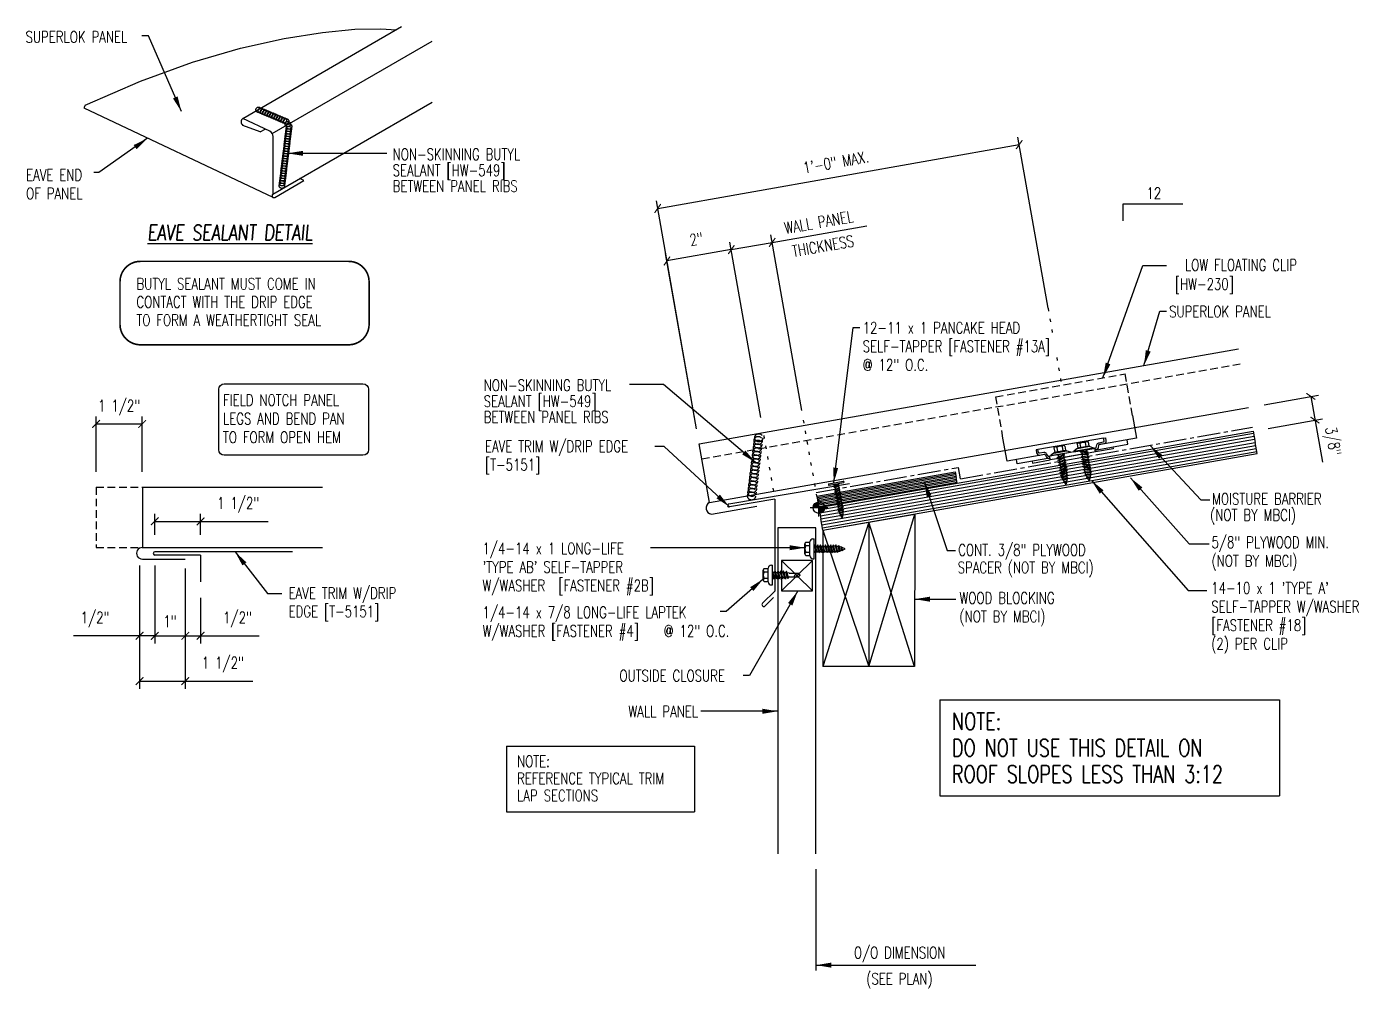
# Model space of a CAD drawing. Header units: inches. Extents: x -1.9 to 41.6, y 7.1 to 38.5.
import ezdxf
from ezdxf.enums import TextEntityAlignment as Align

# ---------------------------------------------------------------- set-up
doc = ezdxf.new("R2010")
doc.units = ezdxf.units.IN
doc.header["$MEASUREMENT"] = 0
for name, pattern in [('CENTER2', [1.125, 0.75, -0.125, 0.125, -0.125]), ('DOT2', [0.125, 0, -0.125]), ('HIDDEN', [0.375, 0.25, -0.125]), ('HIDDEN2', [0.1875, 0.125, -0.0625])]:
    doc.linetypes.add(name, pattern=pattern)
for name, color, linetype in [('BARRIER', 253, 'CENTER2'), ('clip', 5, 'Continuous'), ('CLO', 3, 'Continuous'), ('DIM', 2, 'Continuous'), ('FASTENER', 9, 'Continuous'), ('LABEL', 6, 'Continuous'), ('MARK', 1, 'Continuous'), ('PANEL', 11, 'Continuous'), ('SEALANT', 253, 'CENTER2'), ('SECTION', 11, 'Continuous'), ('TEXT', 2, 'Continuous'), ('TRIM', 6, 'Continuous'), ('WOOD', 3, 'Continuous')]:
    doc.layers.add(name, color=color, linetype=linetype)
doc.styles.add('ROMAND', font='romand', dxfattribs={"height": 0.075})
doc.styles.add('TEXT', font='SIMPLEX', dxfattribs={"width": 0.75, "height": 6})
doc.styles.add('TEXT1', font='ROMANS.shx', dxfattribs={"width": 0.75, "height": 0.375})
doc.dimstyles.new('DETAIL', dxfattribs={"dimscale": 4, "dimtxt": 0.375, "dimasz": 0.0625, "dimexe": 0.0625, "dimexo": 0.125, "dimgap": 0.0625, "dimtad": 1, "dimdec": 4, "dimzin": 3, "dimdsep": 46, "dimlunit": 4, "dimtxsty": 'TEXT1', "dimblk": 'ARCHTICK', "dimcen": 0.0625, "dimclrd": 7, "dimclre": 7, "dimclrt": 2, "dimadec": 0, "dimazin": 0, "dimtfac": 0.59375, "dimtdec": 4, "dimtmove": 0, "dimatfit": 3, "dimfxl": 0, "dimfrac": 2, "dimtolj": 1, "dimtzin": 3, "dimarcsym": 0})
doc.dimstyles.new('DETAIL$7', dxfattribs={"dimscale": 4, "dimtxt": 6, "dimasz": 0.125, "dimexe": 0.0625, "dimexo": 0.125, "dimgap": 0.0625, "dimtad": 1, "dimdec": 5, "dimzin": 3, "dimdsep": 46, "dimlunit": 4, "dimtxsty": 'TEXT', "dimblk": 'ARCHTICK', "dimcen": 0.0625, "dimclrd": 7, "dimclre": 7, "dimclrt": 2, "dimadec": 0, "dimazin": 0, "dimtfac": 0.666667, "dimtdec": 5, "dimtmove": 0, "dimatfit": 3, "dimfxl": 0, "dimfrac": 2, "dimtolj": 1, "dimtzin": 3, "dimarcsym": 0})

# ---------------------------------------------------------------- blocks, each defined once
blk = doc.blocks.new('A$C3D0C556B')
at = {"layer": 'WOOD'}
for p, q in [((0, 1.523), (4.389, 3.82)), ((0, 3.046), (4.389, 3.82)), ((4.91, 0.866), (4.389, 3.82)), ((0, 3.046), (0, 0)), ((0, 3.046), (4.649, 2.343)), ((4.649, 2.343), (0, 0)), ((0, 1.523), (4.649, 2.343)), ((4.91, 0.866), (0, 1.523)), ((0, 0), (4.91, 0.866))]:
    blk.add_line(p, q, dxfattribs=at)
blk = doc.blocks.new('st7')
at = {"layer": 'FASTENER'}
for p, q in [((-0.24, 0.082), (0.24, 0.082)), ((-0.24, 0.037), (0.24, 0.037)), ((-0.093, 0.003), (0.027, 0.037)), ((-0.069, -0.011), (-0.093, 0.003)), ((-0.069, -0.011), (0.095, 0.036)), ((-0.057, 0.037), (-0.057, 0.013)), ((0.059, 0.026), (0.059, -0.025)), ((-0.093, -0.069), (0.071, -0.022)), ((-0.069, -0.082), (-0.093, -0.069)), ((-0.093, -0.14), (0.071, -0.093)), ((-0.069, -0.154), (-0.093, -0.14)), ((-0.093, -0.212), (0.071, -0.165)), ((-0.069, -0.225), (-0.093, -0.212)), ((-0.093, -0.283), (0.071, -0.236)), ((-0.069, -0.296), (-0.093, -0.283)), ((-0.093, -0.354), (0.071, -0.307)), ((-0.069, -0.368), (-0.093, -0.354)), ((-0.093, -0.426), (0.071, -0.379)), ((-0.069, -0.439), (-0.093, -0.426)), ((-0.069, -0.082), (0.095, -0.036)), ((-0.069, -0.154), (0.095, -0.107)), ((-0.069, -0.225), (0.095, -0.178)), ((-0.069, -0.296), (0.095, -0.25)), ((-0.069, -0.368), (0.095, -0.321)), ((-0.069, -0.439), (0.095, -0.392)), ((-0.057, -0.008), (-0.057, -0.059)), ((-0.057, -0.079), (-0.057, -0.13)), ((-0.057, -0.15), (-0.057, -0.201)), ((-0.057, -0.222), (-0.057, -0.273)), ((-0.057, -0.293), (-0.057, -0.344)), ((-0.057, -0.365), (-0.057, -0.415)), ((0.059, -0.046), (0.059, -0.097)), ((0.059, -0.117), (0.059, -0.168)), ((0.059, -0.189), (0.059, -0.239)), ((0.059, -0.26), (0.059, -0.311)), ((0.059, -0.331), (0.059, -0.382)), ((0.059, -0.403), (0.059, -0.454)), ((0.095, -0.036), (0.071, -0.022)), ((0.095, -0.107), (0.071, -0.093)), ((0.095, -0.178), (0.071, -0.165)), ((0.095, -0.25), (0.071, -0.236)), ((0.095, -0.321), (0.071, -0.307)), ((0.095, -0.392), (0.071, -0.379)), ((-0.093, -0.497), (0.071, -0.45)), ((-0.069, -0.511), (-0.093, -0.497)), ((-0.093, -0.568), (0.071, -0.522)), ((-0.069, -0.582), (-0.093, -0.568)), ((-0.093, -0.64), (0.071, -0.593)), ((-0.069, -0.653), (-0.093, -0.64)), ((-0.093, -0.711), (0.071, -0.664)), ((-0.069, -0.725), (-0.093, -0.711)), ((-0.093, -0.782), (0.071, -0.736)), ((-0.069, -0.796), (-0.093, -0.782)), ((-0.093, -0.854), (0.071, -0.807)), ((-0.069, -0.867), (-0.093, -0.854)), ((-0.069, -0.511), (0.095, -0.464)), ((-0.069, -0.582), (0.095, -0.535)), ((-0.069, -0.653), (0.095, -0.606)), ((-0.069, -0.725), (0.095, -0.678)), ((-0.069, -0.796), (0.095, -0.749)), ((-0.069, -0.867), (0.095, -0.821)), ((-0.057, -0.436), (-0.057, -0.487)), ((-0.057, -0.507), (-0.057, -0.558)), ((-0.057, -0.579), (-0.057, -0.629)), ((-0.057, -0.65), (-0.057, -0.701)), ((-0.057, -0.721), (-0.057, -0.772)), ((-0.057, -0.793), (-0.057, -0.844)), ((0.059, -0.474), (0.059, -0.525)), ((0.059, -0.545), (0.059, -0.596)), ((0.059, -0.617), (0.059, -0.668)), ((0.059, -0.688), (0.059, -0.739)), ((0.059, -0.759), (0.059, -0.81)), ((0.059, -0.831), (0.059, -0.861)), ((0.095, -0.464), (0.071, -0.45)), ((0.095, -0.535), (0.071, -0.522)), ((0.095, -0.606), (0.071, -0.593)), ((0.095, -0.678), (0.071, -0.664)), ((0.095, -0.749), (0.071, -0.736)), ((0.095, -0.821), (0.071, -0.807)), ((-0.078, -0.921), (0.061, -0.881)), ((-0.054, -0.934), (-0.078, -0.921)), ((-0.058, -0.986), (0.041, -0.958)), ((-0.034, -1), (-0.058, -0.986)), ((-0.054, -0.934), (0.085, -0.895)), ((-0.034, -1), (0.065, -0.972)), ((-0.03, -1.05), (0.006, -1.04)), ((-0.006, -1.063), (-0.03, -1.05)), ((-0.006, -1.063), (0.03, -1.053)), ((0.03, -1.053), (0.006, -1.04)), ((0.065, -0.972), (0.041, -0.958)), ((0.085, -0.895), (0.061, -0.881))]:
    blk.add_line(p, q, dxfattribs=at)
for centre, radius, start, end in [((-0.238, 0.06), 0.0227, 94.6639, 265.3361), ((0.238, 0.06), 0.0227, 274.6639, 85.3361), ((0.502, -0.853), 0.56, 181.0834, 186.2136), ((-0.501, -0.853), 0.56, 357.0874, 0.7958), ((0.502, -0.853), 0.56, 188.2489, 193.282), ((0.502, -0.853), 0.56, 194.889, 200.3099), ((0.502, -0.853), 0.56, 201.1572, 206.3807), ((-0.501, -0.853), 0.56, 333.6193, 338.828), ((-0.501, -0.853), 0.56, 339.4684, 347.2016), ((-0.501, -0.853), 0.56, 348.7524, 354.9475)]:
    blk.add_arc(centre, radius, start, end, dxfattribs=at)
blk = doc.blocks.new('A$C612A22A5')
at = {"layer": 'clip'}
for points in [[(-1.376, 0.083), (-1.376, 0.023), (-0.789, 0.023), (-0.789, 0.143), (-0.814, 0.143, -0.303371), (-0.838, 0.159), (-0.873, 0.244, 0.30332), (-0.953, 0.297), (-1.103, 0.297, -0.41421), (-1.129, 0.323), (-1.129, 0.423), (-1.189, 0.423), (-1.189, 0.323, 0.414221), (-1.103, 0.237), (-0.953, 0.237, -0.303367), (-0.929, 0.221), (-0.894, 0.136, 0.30332), (-0.814, 0.083), (-0.789, 0.083), (-1.876, 0.083), (-1.876, 0.227)], [(1.299, 0.083), (1.299, 0.023), (0.711, 0.023), (0.711, 0.143), (0.736, 0.143, 0.303371), (0.76, 0.159), (0.795, 0.244, -0.30332), (0.875, 0.297), (1.025, 0.297, 0.41421), (1.051, 0.323), (1.051, 0.423), (1.111, 0.423), (1.111, 0.323, -0.414221), (1.025, 0.237), (0.875, 0.237, 0.303367), (0.851, 0.221), (0.816, 0.136, -0.30332), (0.736, 0.083), (0.711, 0.083), (1.799, 0.083), (1.799, 0.227)]]:
    blk.add_lwpolyline(points, format="xyb", dxfattribs=at)
for points in [[(1.051, 0.423), (-1.129, 0.423)], [(0.711, 0.143), (-0.789, 0.143)], [(-0.439, 0.023), (-0.789, 0.023)], [(0.361, 0.023), (-0.439, 0.023)], [(0.711, 0.023), (0.361, 0.023)]]:
    blk.add_lwpolyline(points, dxfattribs=at)
blk = doc.blocks.new('st10')
at = {"layer": 'FASTENER'}
for p, q in [((-0.217, 0.114), (-0.326, 0.059)), ((-0.326, 0.059), (-0.326, 0.049)), ((-0.326, 0.049), (0.326, 0.049)), ((-0.217, 0.114), (0.217, 0.114)), ((-0.193, 0.137), (0.193, 0.137)), ((-0.193, 0.119), (0.193, 0.119)), ((-0.181, 0.276), (-0.181, 0.137)), ((-0.181, 0.137), (0.181, 0.137)), ((-0.135, 0.302), (0.135, 0.302)), ((-0.129, 0.035), (-0.124, 0.037)), ((-0.096, 0.017), (-0.129, 0.035)), ((-0.129, -0.049), (0.096, 0.015)), ((-0.124, 0.037), (-0.08, 0.037)), ((-0.096, 0.017), (-0.025, 0.037)), ((-0.089, 0.276), (-0.089, 0.137)), ((-0.08, 0.037), (0.08, 0.037)), ((-0.08, 0.021), (-0.08, -0.035)), ((0.08, 0.037), (0.08, 0.011)), ((0.089, 0.276), (0.089, 0.137)), ((0.129, -0.003), (0.096, 0.015)), ((0.181, 0.276), (0.181, 0.137)), ((0.217, 0.114), (0.326, 0.059)), ((0.326, 0.059), (0.326, 0.049)), ((-0.096, -0.068), (-0.129, -0.049)), ((-0.129, -0.134), (0.096, -0.069)), ((-0.096, -0.152), (-0.129, -0.134)), ((-0.129, -0.218), (0.096, -0.154)), ((-0.096, -0.237), (-0.129, -0.218)), ((-0.129, -0.303), (0.096, -0.238)), ((-0.096, -0.321), (-0.129, -0.303)), ((-0.129, -0.387), (0.096, -0.323)), ((-0.096, -0.406), (-0.129, -0.387)), ((-0.129, -0.471), (0.096, -0.407)), ((-0.096, -0.068), (0.129, -0.004)), ((-0.096, -0.152), (0.129, -0.088)), ((-0.096, -0.237), (0.129, -0.172)), ((-0.096, -0.321), (0.129, -0.257)), ((-0.096, -0.406), (0.129, -0.341)), ((-0.096, -0.49), (0.129, -0.426)), ((-0.08, -0.063), (-0.08, -0.12)), ((-0.08, -0.148), (-0.08, -0.204)), ((-0.08, -0.232), (-0.08, -0.288)), ((-0.08, -0.317), (-0.08, -0.373)), ((-0.08, -0.401), (-0.08, -0.457)), ((0.08, -0.016), (0.08, -0.074)), ((0.08, -0.102), (0.08, -0.158)), ((0.08, -0.186), (0.08, -0.243)), ((0.08, -0.27), (0.08, -0.327)), ((0.08, -0.355), (0.08, -0.412)), ((0.129, -0.088), (0.096, -0.069)), ((0.129, -0.172), (0.096, -0.154)), ((0.129, -0.257), (0.096, -0.238)), ((0.129, -0.341), (0.096, -0.323)), ((0.129, -0.426), (0.096, -0.407)), ((-0.096, -0.49), (-0.129, -0.471)), ((-0.129, -0.556), (0.096, -0.491)), ((-0.096, -0.575), (-0.129, -0.556)), ((-0.129, -0.64), (0.096, -0.576)), ((-0.096, -0.659), (-0.129, -0.64)), ((-0.121, -0.722), (0.092, -0.662)), ((-0.088, -0.741), (-0.121, -0.722)), ((-0.096, -0.575), (0.129, -0.51)), ((-0.096, -0.659), (0.129, -0.595)), ((-0.095, -0.799), (0.071, -0.752)), ((-0.061, -0.818), (-0.095, -0.799)), ((-0.088, -0.741), (0.125, -0.68)), ((-0.08, -0.485), (-0.08, -0.542)), ((-0.08, -0.57), (-0.08, -0.626)), ((-0.063, -0.877), (0.034, -0.847)), ((-0.061, -0.818), (0.104, -0.771)), ((-0.029, -0.895), (0.068, -0.866)), ((0.068, -0.866), (0.034, -0.847)), ((0.104, -0.771), (0.071, -0.752)), ((0.08, -0.44), (0.08, -0.496)), ((0.08, -0.524), (0.08, -0.58)), ((0.125, -0.68), (0.092, -0.662)), ((0.129, -0.51), (0.096, -0.491)), ((0.129, -0.595), (0.096, -0.576)), ((-0.029, -0.895), (-0.063, -0.877))]:
    blk.add_line(p, q, dxfattribs=at)
blk.add_lwpolyline([(-0.331, 0.037), (-0.331, 0.049), (0.331, 0.049), (0.331, 0.037)], close=True, dxfattribs=at)
for centre, radius, start, end in [((-0.193, 0.128), 0.00894, 90, 270), ((-0.135, 0.25), 0.0527, 29.8754, 150.1246), ((0, 0.138), 0.164, 56.9974, 123.0026), ((0.135, 0.25), 0.0527, 29.8754, 150.1246), ((0.193, 0.128), 0.00894, 270, 90), ((0.676, -0.642), 0.757, 180.9696, 185.1765), ((0.676, -0.642), 0.757, 187.255, 191.3837), ((0.676, -0.642), 0.757, 193.4363, 197.6723), ((-0.676, -0.642), 0.757, 343.5473, 349.3968), ((-0.676, -0.642), 0.757, 351.6648, 356.0901), ((-0.676, -0.642), 0.757, 358.2537, 2.5109), ((0.676, -0.642), 0.757, 199.1495, 206.7351), ((-0.676, -0.642), 0.757, 333.2649, 342.2085)]:
    blk.add_arc(centre, radius, start, end, dxfattribs=at)
blk = doc.blocks.new('_ArchTick')
at = {"color": 0, "linetype": 'ByBlock', "const_width": 0.15}
blk.add_lwpolyline([(-0.5, -0.5), (0.5, 0.5)], dxfattribs=at)
blk = doc.blocks.new('*D8')
at = {"layer": 'DEFPOINTS', "color": 0}
for p in [(1.889, 25.532), (0.383, 23.466), (1.889, 23.466)]:
    blk.add_point(p, dxfattribs=at)
at = {"layer": 'DIM', "color": 7, "lineweight": -2}
for p, q in [((0.383, 23.966), (0.383, 25.782)), ((1.889, 23.966), (1.889, 25.782)), ((0.383, 25.532), (1.889, 25.532))]:
    blk.add_line(p, q, dxfattribs=at)
at = {"layer": 'DIM', "color": 7, "lineweight": -2, "xscale": 0.25, "yscale": 0.25, "zscale": 0.25, "rotation": 180}
blk.add_blockref('_ArchTick', (0.383, 25.532), dxfattribs=at)
at = {"layer": 'DIM', "color": 7, "lineweight": -2, "xscale": 0.25, "yscale": 0.25, "zscale": 0.25}
blk.add_blockref('_ArchTick', (1.889, 25.532), dxfattribs=at)
at = {"layer": 'DIM', "color": 2, "insert": (1.136, 26.068), "char_height": 0.375, "attachment_point": 5, "style": 'TEXT1'}
blk.add_mtext('\\A1;1 1/2"', dxfattribs=at)
blk = doc.blocks.new('*D9')
at = {"layer": 'DEFPOINTS', "color": 0}
for p in [(1.805, 21.403), (2.3, 21.405), (2.3, 18.608)]:
    blk.add_point(p, dxfattribs=at)
at = {"layer": 'DIM', "color": 7, "lineweight": -2}
for p, q in [((1.805, 20.903), (1.805, 18.358)), ((2.3, 20.905), (2.3, 18.358)), ((1.805, 18.608), (-0.356, 18.608)), ((2.3, 18.608), (1.805, 18.608)), ((2.3, 18.608), (2.55, 18.608))]:
    blk.add_line(p, q, dxfattribs=at)
at = {"layer": 'DIM', "color": 7, "lineweight": -2, "xscale": 0.25, "yscale": 0.25, "zscale": 0.25}
blk.add_blockref('_ArchTick', (1.805, 18.608), dxfattribs=at)
at = {"layer": 'DIM', "color": 7, "lineweight": -2, "xscale": 0.25, "yscale": 0.25, "zscale": 0.25, "rotation": 180}
blk.add_blockref('_ArchTick', (2.3, 18.608), dxfattribs=at)
at = {"layer": 'DIM', "color": 2, "insert": (0.35, 19.143), "char_height": 0.375, "attachment_point": 5, "style": 'TEXT1'}
blk.add_mtext('\\A1;1/2"', dxfattribs=at)
blk = doc.blocks.new('*D10')
at = {"layer": 'DEFPOINTS', "color": 0}
for p in [(2.3, 21.405), (3.3, 21.313), (3.3, 18.608)]:
    blk.add_point(p, dxfattribs=at)
at = {"layer": 'DIM', "color": 7, "lineweight": -2}
for p, q in [((2.3, 20.905), (2.3, 18.358)), ((3.3, 20.813), (3.3, 18.358)), ((2.3, 18.608), (3.3, 18.608))]:
    blk.add_line(p, q, dxfattribs=at)
at = {"layer": 'DIM', "color": 7, "lineweight": -2, "xscale": 0.25, "yscale": 0.25, "zscale": 0.25, "rotation": 180}
blk.add_blockref('_ArchTick', (2.3, 18.608), dxfattribs=at)
at = {"layer": 'DIM', "color": 7, "lineweight": -2, "xscale": 0.25, "yscale": 0.25, "zscale": 0.25}
blk.add_blockref('_ArchTick', (3.3, 18.608), dxfattribs=at)
at = {"layer": 'DIM', "color": 2, "insert": (2.8, 19.081), "char_height": 0.375, "attachment_point": 5, "style": 'TEXT1'}
blk.add_mtext('\\A1;1"', dxfattribs=at)
blk = doc.blocks.new('*D11')
at = {"layer": 'DEFPOINTS', "color": 0}
for p in [(1.805, 21.403), (3.3, 21.313), (3.3, 17.131)]:
    blk.add_point(p, dxfattribs=at)
at = {"layer": 'DIM', "color": 7, "lineweight": -2}
for p, q in [((1.805, 20.903), (1.805, 16.881)), ((3.3, 20.813), (3.3, 16.881)), ((1.805, 17.131), (3.3, 17.131)), ((3.3, 17.131), (5.51, 17.131))]:
    blk.add_line(p, q, dxfattribs=at)
at = {"layer": 'DIM', "color": 7, "lineweight": -2, "xscale": 0.25, "yscale": 0.25, "zscale": 0.25, "rotation": 180}
blk.add_blockref('_ArchTick', (1.805, 17.131), dxfattribs=at)
at = {"layer": 'DIM', "color": 7, "lineweight": -2, "xscale": 0.25, "yscale": 0.25, "zscale": 0.25}
blk.add_blockref('_ArchTick', (3.3, 17.131), dxfattribs=at)
at = {"layer": 'DIM', "color": 2, "insert": (4.53, 17.667), "char_height": 0.375, "attachment_point": 5, "style": 'TEXT1'}
blk.add_mtext('\\A1;1 1/2"', dxfattribs=at)
blk = doc.blocks.new('*D12')
at = {"layer": 'DEFPOINTS', "color": 0}
for p in [(3.8, 22.349), (2.3, 21.405), (3.8, 21.405)]:
    blk.add_point(p, dxfattribs=at)
at = {"layer": 'DIM', "color": 7, "lineweight": -2}
for p, q in [((2.3, 21.905), (2.3, 22.599)), ((2.3, 22.349), (3.8, 22.349)), ((3.8, 21.905), (3.8, 22.599)), ((3.8, 22.349), (6.01, 22.349))]:
    blk.add_line(p, q, dxfattribs=at)
at = {"layer": 'DIM', "color": 7, "lineweight": -2, "xscale": 0.25, "yscale": 0.25, "zscale": 0.25, "rotation": 180}
blk.add_blockref('_ArchTick', (2.3, 22.349), dxfattribs=at)
at = {"layer": 'DIM', "color": 7, "lineweight": -2, "xscale": 0.25, "yscale": 0.25, "zscale": 0.25}
blk.add_blockref('_ArchTick', (3.8, 22.349), dxfattribs=at)
at = {"layer": 'DIM', "color": 2, "insert": (5.03, 22.885), "char_height": 0.375, "attachment_point": 5, "style": 'TEXT1'}
blk.add_mtext('\\A1;1 1/2"', dxfattribs=at)
blk = doc.blocks.new('*D13')
at = {"layer": 'DEFPOINTS', "color": 0}
for p in [(3.3, 21.313), (3.8, 20.349), (3.3, 18.608)]:
    blk.add_point(p, dxfattribs=at)
at = {"layer": 'DIM', "color": 7, "lineweight": -2}
for p, q in [((3.3, 20.813), (3.3, 18.358)), ((3.8, 19.849), (3.8, 18.358)), ((3.3, 18.608), (3.8, 18.608)), ((3.8, 18.608), (5.711, 18.608))]:
    blk.add_line(p, q, dxfattribs=at)
at = {"layer": 'DIM', "color": 7, "lineweight": -2, "xscale": 0.25, "yscale": 0.25, "zscale": 0.25, "rotation": 180}
blk.add_blockref('_ArchTick', (3.3, 18.608), dxfattribs=at)
at = {"layer": 'DIM', "color": 7, "lineweight": -2, "xscale": 0.25, "yscale": 0.25, "zscale": 0.25}
blk.add_blockref('_ArchTick', (3.8, 18.608), dxfattribs=at)
at = {"layer": 'DIM', "color": 2, "insert": (5.005, 19.143), "char_height": 0.375, "attachment_point": 5, "style": 'TEXT1'}
blk.add_mtext('\\A1;1/2"', dxfattribs=at)
blk = doc.blocks.new('slopl1')
at = {"layer": 'MARK', "color": 6}
blk.add_lwpolyline([(0, 0), (0, 0.137), (0.487, 0.137)], dxfattribs=at)
at = {"layer": 'MARK', "color": 2, "style": 'TEXT1', "width": 0.75}
blk.add_text('12', height=0.0938, dxfattribs=at).set_placement((0.191, 0.178))
blk.add_attdef('SLOPL1', text='', height=0.0938, dxfattribs=at).set_placement((-0.055, 0.024), align=Align.RIGHT)
blk = doc.blocks.new('wp')
at = {"layer": 'SECTION'}
for p, q in [((-0.096, 0), (0.096, 0)), ((0, -0.096), (0, 0.096))]:
    blk.add_line(p, q, dxfattribs=at)
at = {"layer": 'SECTION', "const_width": 0.0625}
for points in [[(0, 0.031, 0.414214), (-0.031, 0, 1)], [(0, -0.031, 0.414214), (0.031, 0, 1)]]:
    blk.add_lwpolyline(points, format="xyb", dxfattribs=at)
at = {"layer": 'SECTION'}
blk.add_circle((0, 0), 0.0625, dxfattribs=at)
blk = doc.blocks.new('LAY-LAB')
at = {"layer": 'LABEL', "color": 6, "style": 'ROMAND', "oblique": 5, "width": 0.75}
blk.add_attdef('LAY-LAB', (0.017, 0.036), '', height=0.188, dxfattribs=at)
blk = doc.blocks.new('MB_DW4')
at = {"layer": 'FASTENER'}
for p, q in [((-0.326, 0.071), (-0.326, 0.037)), ((-0.326, 0.037), (0.322, 0.037)), ((-0.226, 0.171), (0.214, 0.171)), ((-0.217, 0.305), (-0.217, 0.171)), ((-0.163, 0.337), (0.159, 0.337)), ((-0.141, -0.014), (0.037, 0.037)), ((-0.108, 0.305), (-0.108, 0.171)), ((-0.105, -0.034), (0.137, 0.035)), ((-0.088, 0.037), (-0.088, 0.001)), ((-0.088, 0.037), (0.085, 0.037)), ((0.085, 0.037), (0.134, 0.037)), ((0.085, 0.02), (0.085, -0.041)), ((0.105, 0.305), (0.105, 0.171)), ((0.137, 0.035), (0.134, 0.037)), ((0.214, 0.305), (0.214, 0.171)), ((0.322, 0.071), (0.322, 0.037)), ((-0.105, -0.034), (-0.141, -0.014)), ((-0.141, -0.105), (0.102, -0.036)), ((-0.105, -0.125), (-0.141, -0.105)), ((-0.141, -0.196), (0.102, -0.127)), ((-0.105, -0.216), (-0.141, -0.196)), ((-0.141, -0.287), (0.102, -0.217)), ((-0.105, -0.307), (-0.141, -0.287)), ((-0.141, -0.378), (0.102, -0.308)), ((-0.105, -0.398), (-0.141, -0.378)), ((-0.122, -0.463), (0.089, -0.403)), ((-0.105, -0.125), (0.137, -0.056)), ((-0.105, -0.216), (0.137, -0.147)), ((-0.105, -0.307), (0.137, -0.238)), ((-0.105, -0.398), (0.137, -0.328)), ((-0.088, -0.029), (-0.088, -0.09)), ((-0.088, -0.12), (-0.088, -0.181)), ((-0.084, -0.27), (-0.088, -0.211)), ((-0.086, -0.483), (0.124, -0.423)), ((-0.078, -0.36), (-0.082, -0.3)), ((-0.071, -0.449), (-0.075, -0.389)), ((0.071, -0.408), (0.075, -0.346)), ((0.077, -0.315), (0.082, -0.253)), ((0.084, -0.223), (0.085, -0.211)), ((0.085, -0.071), (0.085, -0.131)), ((0.085, -0.162), (0.085, -0.211)), ((0.124, -0.423), (0.089, -0.403)), ((0.137, -0.056), (0.102, -0.036)), ((0.137, -0.147), (0.102, -0.127)), ((0.137, -0.238), (0.102, -0.217)), ((0.137, -0.328), (0.102, -0.308)), ((-0.086, -0.483), (-0.122, -0.463)), ((-0.066, -0.516), (-0.069, -0.478)), ((-0.066, -0.516), (-0.066, -0.82)), ((-0.002, -0.866), (-0.066, -0.82)), ((-0.003, -0.854), (0.009, -0.714)), ((-0.002, -0.866), (0.063, -0.82)), ((0.063, -0.515), (0.068, -0.439)), ((0.063, -0.516), (0.063, -0.82))]:
    blk.add_line(p, q, dxfattribs=at)
for centre, radius, start, end in [((-0.226, 0.071), 0.1, 90, 180), ((-0.163, 0.274), 0.0628, 29.8754, 150.1246), ((-0.002, 0.141), 0.196, 56.9974, 123.0026), ((0.159, 0.274), 0.0628, 29.8754, 150.1246), ((0.222, 0.071), 0.1, 0, 90), ((-0.036, -0.723), 0.0461, 11.1445, 130.906), ((0.039, -0.855), 0.0422, 55.4585, 194.8454), ((0.073, -0.516), 0.01, 175.9484, 180)]:
    blk.add_arc(centre, radius, start, end, dxfattribs=at)
blk = doc.blocks.new('FD-F4')
at = {"layer": 'TEXT', "style": 'TEXT1', "width": 0.75}
for s, p in [('1/4-14 x 7/8 LONG-LIFE LAPTEK', (0.005, -0.041)), ('W/WASHER [FASTENER #4]', (0.005, -0.193))]:
    blk.add_text(s, height=0.09375, dxfattribs=at).set_placement(p)
blk.add_attdef('(QUANTITY)', (1.485, -0.193), '', height=0.0938, dxfattribs=at)
at = {"layer": 'TEXT', "style": 'TEXT1', "flags": 1}
for tag, p in [('Color', (0.062, -0.435)), ('Calc', (0.062, -0.435)), ('Opt1', (0.062, -0.435)), ('Opt2', (0.062, -0.435)), ('Opt3', (0.062, -0.435)), ('Description', (0.062, -0.435)), ('Multiple', (0.062, -0.435)), ('Part', (0.062, -0.435)), ('Spare1', (0.062, -0.622)), ('Spare2', (0.062, -0.622)), ('Spare3', (0.062, -0.622)), ('Spare4', (0.062, -0.622)), ('Spare5', (0.062, -0.622)), ('Spare6', (0.062, -0.622)), ('Spare7', (0.062, -0.622)), ('Spare8', (0.062, -0.622)), ('Spare9', (0.062, -0.622)), ('Spare10', (0.062, -0.622))]:
    blk.add_attdef(tag, p, '', height=0.0938, dxfattribs=at)
blk = doc.blocks.new('FZ6')
at = {"layer": 'FASTENER'}
for p, q in [((-0.324, 0.071), (-0.324, 0.037)), ((-0.324, 0.037), (0.324, 0.037)), ((-0.224, 0.171), (0.215, 0.171)), ((-0.215, 0.305), (-0.215, 0.171)), ((-0.161, 0.337), (0.161, 0.337)), ((-0.129, 0.035), (-0.124, 0.037)), ((-0.096, 0.017), (-0.129, 0.035)), ((-0.129, -0.049), (0.096, 0.015)), ((-0.124, 0.037), (-0.08, 0.037)), ((-0.107, 0.305), (-0.107, 0.171)), ((-0.096, 0.017), (-0.025, 0.037)), ((-0.08, 0.037), (0.08, 0.037)), ((-0.08, 0.021), (-0.08, -0.035)), ((0.08, 0.037), (0.08, 0.011)), ((0.129, -0.003), (0.096, 0.015)), ((0.107, 0.305), (0.107, 0.171)), ((0.215, 0.305), (0.215, 0.171)), ((0.324, 0.071), (0.324, 0.037)), ((-0.096, -0.068), (-0.129, -0.049)), ((-0.129, -0.134), (0.096, -0.069)), ((-0.096, -0.152), (-0.129, -0.134)), ((-0.129, -0.218), (0.096, -0.154)), ((-0.096, -0.237), (-0.129, -0.218)), ((-0.129, -0.303), (0.096, -0.238)), ((-0.096, -0.321), (-0.129, -0.303)), ((-0.129, -0.387), (0.096, -0.323)), ((-0.096, -0.406), (-0.129, -0.387)), ((-0.129, -0.471), (0.096, -0.407)), ((-0.096, -0.068), (0.129, -0.004)), ((-0.096, -0.152), (0.129, -0.088)), ((-0.096, -0.237), (0.129, -0.172)), ((-0.096, -0.321), (0.129, -0.257)), ((-0.096, -0.406), (0.129, -0.341)), ((-0.096, -0.49), (0.129, -0.426)), ((-0.08, -0.063), (-0.08, -0.12)), ((-0.08, -0.148), (-0.08, -0.204)), ((-0.08, -0.232), (-0.08, -0.288)), ((-0.08, -0.317), (-0.08, -0.373)), ((-0.08, -0.401), (-0.08, -0.457)), ((0.08, -0.016), (0.08, -0.074)), ((0.08, -0.102), (0.08, -0.158)), ((0.08, -0.186), (0.08, -0.243)), ((0.08, -0.27), (0.08, -0.327)), ((0.08, -0.355), (0.08, -0.412)), ((0.129, -0.088), (0.096, -0.069)), ((0.129, -0.172), (0.096, -0.154)), ((0.129, -0.257), (0.096, -0.238)), ((0.129, -0.341), (0.096, -0.323)), ((0.129, -0.426), (0.096, -0.407)), ((-0.096, -0.49), (-0.129, -0.471)), ((-0.129, -0.556), (0.096, -0.491)), ((-0.096, -0.575), (-0.129, -0.556)), ((-0.129, -0.64), (0.096, -0.576)), ((-0.096, -0.659), (-0.129, -0.64)), ((-0.121, -0.722), (0.092, -0.662)), ((-0.088, -0.741), (-0.121, -0.722)), ((-0.096, -0.575), (0.129, -0.51)), ((-0.096, -0.659), (0.129, -0.595)), ((-0.095, -0.799), (0.071, -0.752)), ((-0.061, -0.818), (-0.095, -0.799)), ((-0.088, -0.741), (0.125, -0.68)), ((-0.08, -0.485), (-0.08, -0.542)), ((-0.08, -0.57), (-0.08, -0.626)), ((-0.063, -0.877), (0.034, -0.847)), ((-0.061, -0.818), (0.104, -0.771)), ((-0.029, -0.895), (0.068, -0.866)), ((0.068, -0.866), (0.034, -0.847)), ((0.104, -0.771), (0.071, -0.752)), ((0.08, -0.44), (0.08, -0.496)), ((0.08, -0.524), (0.08, -0.58)), ((0.125, -0.68), (0.092, -0.662)), ((0.129, -0.51), (0.096, -0.491)), ((0.129, -0.595), (0.096, -0.576)), ((-0.029, -0.895), (-0.063, -0.877))]:
    blk.add_line(p, q, dxfattribs=at)
for centre, radius, start, end in [((-0.224, 0.071), 0.1, 90, 180), ((-0.161, 0.274), 0.0628, 29.8754, 150.1246), ((0, 0.141), 0.196, 56.9974, 123.0026), ((0.161, 0.274), 0.0628, 29.8754, 150.1246), ((0.224, 0.071), 0.1, 0, 90), ((0.676, -0.642), 0.757, 180.9696, 185.1765), ((0.676, -0.642), 0.757, 187.255, 191.3837), ((0.676, -0.642), 0.757, 193.4363, 197.6723), ((-0.676, -0.642), 0.757, 343.5473, 349.3968), ((-0.676, -0.642), 0.757, 351.6648, 356.0901), ((-0.676, -0.642), 0.757, 358.2537, 2.5109), ((0.676, -0.642), 0.757, 199.1495, 206.7351), ((-0.676, -0.642), 0.757, 333.2649, 342.2085)]:
    blk.add_arc(centre, radius, start, end, dxfattribs=at)
blk = doc.blocks.new('FD-F2b')
at = {"layer": 'TEXT', "style": 'TEXT1', "width": 0.75}
for s, height, p in [('1/4-14 x 1 LONG-LIFE', 0.09375, (0.005, -0.041)), ("'TYPE AB' SELF-TAPPER", 0.09375, (0.005, -0.193)), ('W/WASHER', 0.0938, (0.005, -0.344)), ('[FASTENER #2B]', 0.09375, (0.625, -0.344))]:
    blk.add_text(s, height=height, dxfattribs=at).set_placement(p)
blk.add_attdef('(QUANTITY)', (0.005, -0.496), '', height=0.0938, dxfattribs=at)
at = {"layer": 'TEXT', "style": 'TEXT1', "flags": 1}
for tag, p in [('Color', (0.02, -0.714)), ('Calc', (0.02, -0.714)), ('Opt1', (0.02, -0.714)), ('Opt2', (0.02, -0.714)), ('Opt3', (0.02, -0.714)), ('Description', (0.02, -0.714)), ('Multiple', (0.02, -0.714)), ('Part', (0.02, -0.714)), ('Spare1', (0.02, -0.902)), ('Spare2', (0.02, -0.902)), ('Spare3', (0.02, -0.902)), ('Spare4', (0.02, -0.902)), ('Spare5', (0.02, -0.902)), ('Spare6', (0.02, -0.902)), ('Spare7', (0.02, -0.902)), ('Spare8', (0.02, -0.902)), ('Spare9', (0.02, -0.902)), ('Spare10', (0.02, -0.902))]:
    blk.add_attdef(tag, p, '', height=0.0938, dxfattribs=at)
blk = doc.blocks.new('A$C30686E82')
for p, q in [((-2.715, 0.761), (3.437, 0.761)), ((-2.715, 0.761), (-2.715, -1.379)), ((3.437, 0.761), (3.437, -1.379)), ((-2.715, -1.379), (3.437, -1.379))]:
    blk.add_line(p, q)
at = {"layer": 'TEXT', "style": 'TEXT1', "width": 0.75}
for s, p in [('NOTE:', (-2.368, 0.081)), ('REFERENCE TYPICAL TRIM', (-2.368, -0.477)), ('LAP SECTIONS', (-2.368, -1.035))]:
    blk.add_text(s, height=0.375, dxfattribs=at).set_placement(p)
blk = doc.blocks.new('dsc-T-5151')
at = {"layer": 'TEXT', "style": 'TEXT1', "width": 0.75}
for s, p in [('EAVE TRIM W/DRIP EDGE', (0, 0)), ('[T-5151]', (0, -0.6))]:
    blk.add_text(s, height=0.375, dxfattribs=at).set_placement(p)
at = {"layer": 'TEXT', "style": 'TEXT1', "flags": 1}
for tag, p in [('COLOR', (0, -1.2)), ('CALC', (0, -1.2)), ('OPT1', (0, -1.2)), ('OPT2', (0, -1.2)), ('OPT3', (0, -1.2)), ('GAGE', (0, -1.2)), ('SHPLN', (0, -1.2)), ('PART', (0, -1.2)), ('DESCRIPTION', (0, -1.2)), ('MULTIPLE', (0, -1.2)), ('SPARE1', (0, -1.8)), ('SPARE2', (0, -1.8)), ('SPARE3', (0, -1.8)), ('SPARE4', (0, -1.8)), ('SPARE5', (0, -1.8)), ('SPARE6', (0, -1.8)), ('SPARE7', (0, -1.8)), ('SPARE8', (0, -1.8)), ('SPARE9', (0, -1.8)), ('SPARE10', (0, -1.8))]:
    blk.add_attdef(tag, p, '', height=0.375, dxfattribs=at)
blk = doc.blocks.new('A$C02C475F8')
at = {"layer": 'TRIM'}
for p, q in [((0.93, 2.776), (-3.015, 2.118)), ((-1.52, 2.272), (-3, 2.026)), ((-1.52, 2.272), (-1.52, -0.728)), ((-1.52, -0.728), (-1.918, -1.125)), ((-1.829, -1.214), (-1.558, -0.942))]:
    blk.add_line(p, q, dxfattribs=at)
for centre, radius, start, end in [((-3.013, 2.071), 0.0472, 92.7245, 286.2002), ((-1.874, -1.169), 0.0625, 135, 315)]:
    blk.add_arc(centre, radius, start, end, dxfattribs=at)
blk = doc.blocks.new('FD-F13A')
at = {"layer": 'TEXT', "style": 'TEXT1', "width": 0.75}
for s, p in [('12-11 x 1 PANCAKE HEAD', (0.005, -0.041)), ('SELF-TAPPER [FASTENER #13A]', (0.005, -0.193))]:
    blk.add_text(s, height=0.09375, dxfattribs=at).set_placement(p)
blk.add_attdef('(QUANTITY)', (0.005, -0.344), '', height=0.0938, dxfattribs=at)
blk = doc.blocks.new('A$C5EDC0AE2')
for p, q in [((-5.823, 2.54), (-5.823, -0.591)), ((-5.823, 2.54), (5.28, 2.54)), ((5.28, 2.54), (5.28, -0.591)), ((-5.823, -0.591), (5.28, -0.591))]:
    blk.add_line(p, q)
at = {"layer": 'TEXT', "style": 'TEXT1', "width": 0.75}
for s, p in [('NOTE:', (-5.425, 1.56, 0)), ('DO NOT USE THIS DETAIL ON ', (-5.425, 0.691, 0)), ('ROOF SLOPES LESS THAN 3:12', (-5.425, -0.166, 0))]:
    blk.add_text(s, height=0.5625, dxfattribs=at).set_placement(p)

msp = doc.modelspace()

# ---------------------------------------------------------------- linework, layer by layer
at = {"color": 7}
for p, q in [((31.50282, 29.31471), (30.5166, 34.90786)), ((18.74232, 32.57788), (30.56001, 34.66166)), ((20.01319, 25.37039), (18.6989, 32.82408)), ((22.48383, 31.46574), (25.57863, 32.01144)), ((22.11533, 25.74105), (21.10405, 31.47631)), ((22.11533, 25.74105), (21.10405, 31.47631)), ((21.14746, 31.2301), (22.48383, 31.46574)), ((23.4517, 25.97669), (22.44042, 31.71194)), ((20.01319, 25.37039), (19.00191, 31.10564)), ((21.14746, 31.2301), (19.04532, 30.85944))]:
    msp.add_line(p, q, dxfattribs=at)
at = {"layer": 'BARRIER'}
for p, q in [((28.63639, 23.74089), (38.18455, 25.42449)), ((23.92526, 23.29098), (28.57127, 24.11019)), ((28.63639, 23.74089), (28.57127, 24.11019))]:
    msp.add_line(p, q, dxfattribs=at)
at = {"layer": 'clip', "linetype": 'HIDDEN'}
for p, q in [((29.79133, 26.41984), (34.02601, 27.16653)), ((34.26436, 25.81473), (34.02601, 27.16653)), ((30.02969, 25.06805), (29.79133, 26.41984))]:
    msp.add_line(p, q, dxfattribs=at)
at = {"layer": 'clip'}
for p, q in [((34.26436, 25.81473), (34.39677, 25.06383)), ((30.16209, 24.31715), (30.02969, 25.06805)), ((34.39677, 25.06383), (33.15965, 24.8457)), ((31.39921, 24.53528), (30.16209, 24.31715))]:
    msp.add_line(p, q, dxfattribs=at)
for points in [[(32.8266, 24.98536), (31.66433, 24.78042)], [(32.5403, 24.65046), (32.0479, 24.56364)], [(32.56114, 24.53228), (32.06873, 24.44546)]]:
    msp.add_lwpolyline(points, dxfattribs=at)
at = {"layer": 'CLO'}
for p, q in [((22.7928, 21.07478), (23.80161, 20.07478)), ((22.7928, 20.07478), (23.80161, 21.07478))]:
    msp.add_line(p, q, dxfattribs=at)
msp.add_lwpolyline([(23.80161, 21.07478), (22.7928, 21.07478), (22.7928, 20.07478), (23.80161, 20.07478)], close=True, dxfattribs=at)
at = {"layer": 'DIM', "linetype": 'DOT2', "ltscale": 2}
for p, q in [((31.50282, 29.31471), (31.64805, 28.49104)), ((31.78598, 27.70885), (31.94626, 26.79982)), ((24.01209, 22.79857), (23.48926, 25.76369)), ((22.53903, 23.33812), (22.20215, 25.24865))]:
    msp.add_line(p, q, dxfattribs=at)
at = {"layer": 'DIM', "color": 7}
for p, q in [((38.56198, 26.1634), (40.33909, 26.47675)), ((40.09289, 26.43334), (40.47155, 24.28587)), ((38.69866, 25.38821), (40.47578, 25.70157)), ((23.91635, 10.9862), (23.91635, 7.67137))]:
    msp.add_line(p, q, dxfattribs=at)
at = {"layer": 'PANEL'}
for p, q in [((5.17582, 35.51769), (10.37197, 38.51769)), ((6.14086, 35.02527), (11.37197, 38.04546)), ((6.16873, 32.93451), (-0.00814, 35.85139)), ((6.16384, 33.03854), (11.37197, 36.04546)), ((6.05905, 35.10061), (5.17582, 35.51769)), ((5.74914, 35.07837), (5.17582, 35.29128)), ((5.74914, 35.07837), (5.90976, 35.1711)), ((6.17582, 33.04546), (6.17582, 34.92366)), ((7.1766, 33.48891), (7.0486, 33.54936)), ((6.22201, 32.93778), (7.1766, 33.48891)), ((20.10001, 24.87799), (37.7327, 27.9871)), ((20.43689, 22.96746), (38.05053, 26.07322)), ((20.43689, 22.96746), (20.10001, 24.87799)), ((20.50354, 22.58948), (21.98075, 22.84995))]:
    msp.add_line(p, q, dxfattribs=at)
at = {"layer": 'PANEL', "color": 8, "linetype": 'HIDDEN2', "ltscale": 2}
msp.add_line((20.18533, 24.39415), (37.78449, 27.49736), dxfattribs=at)
at = {"layer": 'PANEL', "color": 11, "linetype": 'HIDDEN'}
for p, q in [((0.3835, 23.46607), (1.89544, 23.46607)), ((0.3835, 23.46607), (0.3835, 21.49374)), ((0.3835, 21.49374), (1.89544, 21.49374))]:
    msp.add_line(p, q, dxfattribs=at)
at = {"layer": 'PANEL', "color": 11}
for p, q in [((1.88852, 23.46607), (7.7807, 23.46607)), ((1.89544, 23.46607), (1.89544, 21.49374)), ((1.89544, 21.49374), (7.7807, 21.49374)), ((1.89544, 21.11925), (3.29989, 21.11925))]:
    msp.add_line(p, q, dxfattribs=at)
at = {"layer": 'PANEL'}
for points in [[(0.02934, 35.94799), (1.8335, 36.73908), (3.53317, 37.35338), (5.1062, 37.81026), (6.53043, 38.12911), (7.78368, 38.32931), (8.8438, 38.43023), (9.68862, 38.45126), (10.1994, 38.41805)], [(23.91635, 11.4862), (23.91635, 22.13353), (22.66635, 22.13353), (22.66635, 11.4862)]]:
    msp.add_lwpolyline(points, dxfattribs=at)
for centre, radius, start, end in [((0.10976, 35.8606), 0.11826, 131.903659, 184.468132), ((5.26565, 35.40448), 0.14451, 128.431894, 231.568106), ((5.95363, 34.90403), 0.22306, 5.047248, 61.797202), ((6.19293, 32.98816), 0.05817, 120, 300), ((20.51779, 22.78686), 0.19789, 114.129056, 265.870944)]:
    msp.add_arc(centre, radius, start, end, dxfattribs=at)
at = {"layer": 'PANEL', "color": 11}
msp.add_arc((1.8914, 21.30649), 0.18729, 88.765284, 271.234716, dxfattribs=at)
at = {"layer": 'SEALANT'}
for centre, radius in [((5.6947, 35.80069), 0.08824), ((5.76964, 35.76915), 0.08824), ((5.84458, 35.73761), 0.08824), ((5.91952, 35.70606), 0.08824), ((5.99446, 35.67452), 0.08824), ((6.06939, 35.64298), 0.08824), ((6.14433, 35.61143), 0.08824), ((6.21927, 35.57989), 0.08824), ((6.29421, 35.54834), 0.08824), ((6.36915, 35.5168), 0.08824), ((6.44409, 35.48526), 0.08824), ((6.51903, 35.45371), 0.08824), ((6.59396, 35.42217), 0.08824), ((6.6491, 35.33306), 0.08824), ((6.6926, 35.25474), 0.08824), ((6.63327, 34.77053), 0.08824), ((6.64316, 34.85123), 0.08824), ((6.65305, 34.93193), 0.08824), ((6.66294, 35.01264), 0.08824), ((6.67283, 35.09334), 0.08824), ((6.68272, 35.17404), 0.08824), ((6.58383, 34.36701), 0.08824), ((6.59372, 34.44771), 0.08824), ((6.60361, 34.52842), 0.08824), ((6.6135, 34.60912), 0.08824), ((6.62339, 34.68982), 0.08824), ((6.5245, 33.88279), 0.08824), ((6.53439, 33.9635), 0.08824), ((6.54428, 34.0442), 0.08824), ((6.55417, 34.1249), 0.08824), ((6.56406, 34.20561), 0.08824), ((6.57394, 34.28631), 0.08824), ((6.47506, 33.47928), 0.08824), ((6.48495, 33.55998), 0.08824), ((6.49484, 33.64068), 0.08824), ((6.50473, 33.72139), 0.08824), ((6.51461, 33.80209), 0.08824), ((6.45528, 33.31787), 0.08824), ((6.46517, 33.39858), 0.08824), ((22.00301, 24.75186), 0.13236), ((22.01784, 24.87291), 0.13236), ((22.02714, 24.99153), 0.13236), ((22.0465, 25.08244), 0.13236), ((21.94368, 24.26764), 0.13236), ((21.95851, 24.38869), 0.13236), ((21.97334, 24.50975), 0.13236), ((21.98817, 24.6308), 0.13236), ((21.89918, 23.90447), 0.13236), ((21.91401, 24.02553), 0.13236), ((21.92884, 24.14658), 0.13236), ((21.83985, 23.42026), 0.13236), ((21.85468, 23.54131), 0.13236), ((21.86951, 23.66237), 0.13236), ((21.88435, 23.78342), 0.13236), ((21.81019, 23.17815), 0.13236), ((21.82502, 23.2992), 0.13236)]:
    msp.add_circle(centre, radius, dxfattribs=at)
at = {"layer": 'TEXT', "color": 6, "const_width": 0.05333}
msp.add_lwpolyline([(1.1642, 28.78759), (1.1642, 30.18051, -0.41421356), (1.83087, 30.84717), (8.64009, 30.84717, -0.41421356), (9.30675, 30.18051), (9.30675, 28.78759, -0.41421356), (8.64009, 28.12092), (1.83087, 28.12092, -0.41421356)], format="xyb", close=True, dxfattribs=at)
at = {"layer": 'TEXT'}
msp.add_lwpolyline([(4.39504, 24.68839), (4.39504, 26.66659, -0.41421356), (4.57504, 26.84659), (9.10729, 26.84659, -0.41421356), (9.28729, 26.66659), (9.28729, 24.68839, -0.41421356), (9.10729, 24.50839), (4.57504, 24.50839, -0.41421356)], format="xyb", close=True, dxfattribs=at)
at = {"layer": 'TRIM'}
for p, q in [((6.80045, 21.35591), (2.30045, 21.35591)), ((3.80045, 21.24818), (2.30045, 21.24818)), ((3.80045, 21.24818), (3.80045, 20.37345))]:
    msp.add_line(p, q, dxfattribs=at)
msp.add_arc((2.30475, 21.30204), 0.05403, 94.561386, 265.438614, dxfattribs=at)
at = {"layer": 'WOOD', "color": 3, "linetype": 'CONTINUOUS'}
for p, q in [((24.01209, 22.79857), (38.20626, 25.30139)), ((38.20626, 25.30139), (38.27138, 24.93209)), ((38.3365, 24.56278), (38.27138, 24.93209)), ((24.14232, 22.05997), (38.3365, 24.56278)), ((23.94697, 23.16788), (28.46988, 23.96539)), ((28.46988, 23.96539), (28.50243, 23.78073)), ((24.01209, 22.79857), (28.53499, 23.59608)), ((28.53499, 23.59608), (28.50243, 23.78073)), ((23.94697, 23.16788), (23.97953, 22.98322)), ((24.01209, 22.79857), (23.97953, 22.98322)), ((24.01209, 22.79857), (24.0772, 22.42927)), ((24.14232, 22.05997), (24.0772, 22.42927))]:
    msp.add_line(p, q, dxfattribs=at)
at = {"layer": 'WOOD', "color": 9, "linetype": 'CONTINUOUS'}
for p, q in [((24.02511, 22.72471), (38.21928, 25.22753)), ((24.04248, 22.62623), (38.23665, 25.12905)), ((24.05984, 22.52775), (38.25401, 25.03057)), ((24.0772, 22.42927), (38.27138, 24.93209)), ((24.09457, 22.33079), (38.28874, 24.83361)), ((24.11193, 22.23231), (38.30611, 24.73512)), ((24.1293, 22.13383), (38.32347, 24.63664)), ((23.95348, 23.13095), (28.47639, 23.92846)), ((23.96216, 23.08171), (28.48507, 23.87922)), ((23.97085, 23.03246), (28.49375, 23.82998)), ((23.97953, 22.98322), (28.50243, 23.78073)), ((23.98821, 22.93398), (28.51112, 23.73149)), ((23.99689, 22.88474), (28.5198, 23.68225)), ((24.00557, 22.8355), (28.52848, 23.63301))]:
    msp.add_line(p, q, dxfattribs=at)

# ---------------------------------------------------------------- block references
at = {"color": 7, "xscale": 0.25, "yscale": 0.25, "zscale": 0.25}
for p, rotation in [((30.56001, 34.66166), 9.999999999999849), ((18.74232, 32.57788), 189.9999999999998), ((21.14746, 31.2301), 9.999999999999803), ((21.14746, 31.2301), 190), ((22.48383, 31.46574), 9.99999999999999), ((19.04532, 30.85944), 189.9999999999998)]:
    msp.add_blockref('_ArchTick', p, dxfattribs=dict(at, rotation=rotation))
for name, p in [('A$C02C475F8', (24.08565, 20.79891)), ('A$C30686E82', (16.51225, 14.2383))]:
    msp.add_blockref(name, p)
at = {"layer": 'clip', "rotation": 10.00000000000021}
msp.add_blockref('A$C612A22A5', (32.35729, 24.4732), dxfattribs=at)
at = {"layer": 'DIM', "color": 7, "xscale": 0.25, "yscale": 0.25, "zscale": 0.25}
for p, rotation in [((40.09289, 26.43334), 99.99999999999957), ((40.22958, 25.65815), 279.9999999999996)]:
    msp.add_blockref('_ArchTick', p, dxfattribs=dict(at, rotation=rotation))
at = {"layer": 'DIM', "xscale": 3, "yscale": 3, "zscale": 3}
msp.add_blockref('wp', (24.01209, 22.79857), dxfattribs=at)
at = {"layer": 'FASTENER'}
for name, p, rotation in [('st10', (31.92108, 24.50785), 9.999999999998735), ('st7', (24.58786, 23.53731), 9.905945920011115), ('FZ6', (23.88967, 21.45301), 90), ('MB_DW4', (22.52951, 20.59754), 90.00000000000001)]:
    msp.add_blockref(name, p, dxfattribs=dict(at, rotation=rotation))
at = {"layer": 'FASTENER', "xscale": -1, "rotation": 10.000000000001}
msp.add_blockref('st10', (32.67856, 24.64142), dxfattribs=at)
at = {"layer": 'LABEL', "xscale": 2.666666666666686, "yscale": 2.666666666666679, "zscale": 2.66666666666668}
msp.add_blockref('LAY-LAB', (2.02251, 31.43891), dxfattribs=at).add_auto_attribs({'LAY-LAB': '%%UEAVE SEALANT DETAIL'})
at = {"layer": 'MARK', "xscale": 4, "yscale": 4, "zscale": 4}
msp.add_blockref('slopl1', (33.95594, 32.17419), dxfattribs=at)
at = {"layer": 'TEXT', "xscale": 4, "yscale": 4, "zscale": 4}
for name, p in [('FD-F13A', (25.42402, 28.65221)), ('FD-F4', (12.99814, 19.35269))]:
    msp.add_blockref(name, p, dxfattribs=at).add_auto_attribs({'(QUANTITY)': '@ 12" O.C.'})
at = {"layer": 'TEXT'}
for name, p in [('dsc-T-5151', (13.09745, 24.61327)), ('A$C5EDC0AE2', (33.78639, 13.97481))]:
    msp.add_blockref(name, p, dxfattribs=at)
at = {"layer": 'TEXT', "xscale": 4, "yscale": 4, "zscale": 4}
msp.add_blockref('FD-F2b', (12.99589, 21.44018), dxfattribs=at)
at = {"layer": 'WOOD', "xscale": -1, "rotation": 99.9999999999998}
msp.add_blockref('A$C3D0C556B', (27.14232, 22.58895), dxfattribs=at)

# ---------------------------------------------------------------- texts
at = {"color": 2, "char_height": 0.375, "attachment_point": 5, "rotation": 10, "style": 'TEXT1'}
for s, insert in [('\\A1;1\'-0" MAX.', (24.56899, 34.08579)), ('\\A1;WALL PANEL', (24.00858, 32.12393)), ('\\A1;2"', (20.00337, 31.57235)), ('\\A1;THICKNESS', (24.14548, 31.34754))]:
    msp.add_mtext(s, dxfattribs=dict(at, insert=insert))
at = {"layer": 'DIM', "color": 2, "insert": (40.76119, 24.96237), "char_height": 0.375, "attachment_point": 5, "rotation": 280, "style": 'TEXT1'}
msp.add_mtext('\\A1;3/8"', dxfattribs=at)
at = {"layer": 'TEXT', "style": 'TEXT1', "width": 0.75}
for s, p in [('SUPERLOK PANEL', (-1.92384, 37.99432)), ('NON-SKINNING BUTYL', (10.07815, 34.1569)), ('SEALANT [HW-549]', (10.07815, 33.63504)), ('EAVE END ', (-1.90479, 33.48348)), ('OF PANEL', (-1.90479, 32.87633)), ('BETWEEN PANEL RIBS', (10.07815, 33.11726)), ('BUTYL SEALANT MUST COME IN', (1.70215, 29.92483)), ('CONTACT WITH THE DRIP EDGE', (1.70215, 29.33123)), ('SUPERLOK PANEL', (35.46119, 29.01925)), ('TO FORM A WEATHERTIGHT SEAL', (1.70215, 28.73764)), ('NON-SKINNING BUTYL', (13.05466, 26.61076)), ('FIELD NOTCH PANEL', (4.52991, 26.12518)), ('SEALANT [HW-549]', (13.05466, 26.0889)), ('LEGS AND BEND PAN', (4.52991, 25.51804)), ('BETWEEN PANEL RIBS', (13.05466, 25.57112)), ('TO FORM OPEN HEM', (4.52991, 24.9109)), ('MOISTURE BARRIER', (36.86355, 22.89744)), ('(NOT BY MBCI)', (36.80005, 22.36874)), ('5/8" PLYWOOD MIN.', (36.84608, 21.47794)), ('CONT. 3/8" PLYWOOD', (28.56598, 21.22754)), ('SPACER (NOT BY MBCI)', (28.54668, 20.65384)), ('(NOT BY MBCI)', (36.84608, 20.8708)), ('EAVE TRIM W/DRIP', (6.67646, 19.81681)), ('WOOD BLOCKING', (28.60745, 19.65938)), ("14-10 x 1 'TYPE A'", (36.83736, 19.98256)), ('EDGE [T-5151]', (6.67646, 19.21681)), ('SELF-TAPPER W/WASHER', (36.83736, 19.37542)), ('(NOT BY MBCI)', (28.60745, 19.05224)), ('[FASTENER #18]', (36.83736, 18.76828)), ('(2) PER CLIP', (36.83736, 18.16114)), ('OUTSIDE CLOSURE', (17.49053, 17.11715)), ('O/O DIMENSION', (25.15659, 8.06641)), ('(SEE PLAN)', (25.5595, 7.21276))]:
    msp.add_text(s, height=0.375, dxfattribs=at).set_placement(p)
for s, p in [('LOW FLOATING CLIP', (39.64058, 30.53959)), ('[HW-230]', (37.57695, 29.9148)), ('WALL PANEL', (20.06274, 15.94958))]:
    msp.add_text(s, height=0.375, dxfattribs=at).set_placement(p, align=Align.RIGHT)

# ---------------------------------------------------------------- dimensions: what is measured, and where the dimension line sits
at = {"layer": 'DIM'}
for base, p1, p2, picture, middle in [((1.88852, 25.53239), (0.3835, 23.46607), (1.88852, 23.46607), '*D8', (1.13601, 25.53239)), ((2.30045, 18.607655), (1.805096, 21.403396), (2.30045, 21.404662), '*D9', (0.349739, 18.607655))]:
    dim = msp.add_linear_dim(base=base, p1=p1, p2=p2, dimstyle='DETAIL', dxfattribs=at)
    dim.commit()
    dim.dimension.update_dxf_attribs({"geometry": picture, "text_midpoint": middle, "dimtype": 160})
for base, p1, p2, picture, middle in [((3.80045, 22.34892), (2.30045, 21.40466), (3.80045, 21.40466), '*D12', (5.03036, 22.88464)), ((3.29989, 17.13103), (1.8051, 21.4034), (3.29989, 21.31305), '*D11', (4.5298, 17.66674)), ((3.29989, 18.60765), (2.30045, 21.40466), (3.29989, 21.31305), '*D10', (2.80017, 19.08087))]:
    dim = msp.add_linear_dim(base=base, p1=p1, p2=p2, dimstyle='DETAIL', dxfattribs=at)
    dim.commit()
    dim.dimension.update_dxf_attribs({"geometry": picture, "text_midpoint": middle})
dim = msp.add_linear_dim(base=(3.29989, 18.60765), p1=(3.79989, 20.34938), p2=(3.29989, 21.31305), angle=180, dimstyle='DETAIL', dxfattribs=at)
dim.commit()
dim.dimension.update_dxf_attribs({"geometry": '*D13', "text_midpoint": (5.00525, 18.60765), "dimtype": 160})

# ---------------------------------------------------------------- leaders
for points in [[(6.64689, 34.37729), (9.35416, 34.37729), (9.88257, 34.37729)], [(33.29749, 27.03807), (34.6011, 30.71334), (35.37305, 30.71334)], [(34.63784, 27.4414), (35.15249, 29.21447), (35.37305, 29.21447)], [(24.49712, 23.6049), (25.13055, 28.68953), (25.35473, 28.68953)], [(21.93648, 24.27873), (18.92754, 26.8256), (17.82038, 26.8256)], [(34.84798, 24.81756), (36.49246, 23.05805), (36.7881, 23.05805)], [(21.08597, 22.82476), (18.95293, 24.7952), (18.64819, 24.7952)], [(27.45759, 23.64727), (28.20935, 21.39528), (28.4782, 21.39528)], [(32.92458, 23.68467), (36.08578, 20.08924), (36.69453, 20.08924)], [(34.19525, 23.77532), (36.12017, 21.61356), (36.7662, 21.61356)], [(23.55622, 21.48818), (18.87542, 21.48818), (18.50688, 21.48818)], [(22.19293, 20.46508), (20.98469, 19.40716), (20.78082, 19.40716)], [(23.32217, 20.07478), (21.74069, 17.30884), (21.53312, 17.30884)], [(27.14232, 19.80652), (28.23273, 19.80652), (28.48988, 19.80652)], [(22.66635, 16.1432), (20.59412, 16.1432), (20.14933, 16.1432)]]:
    msp.add_leader(points, dimstyle='DETAIL$7')
at = {"layer": 'DIM', "color": 7}
msp.add_leader([(23.91635, 7.84622), (29.14635, 7.84622)], dimstyle='DETAIL$7', dxfattribs=at)
at = {"layer": 'TEXT'}
for points in [[(3.16993, 35.74468), (2.10016, 38.22234), (1.8817, 38.22234)], [(2.06871, 34.8689), (0.47456, 33.74612), (0.31006, 33.74612)], [(4.92545, 21.35591), (5.98269, 19.99105), (6.45289, 19.99105)]]:
    msp.add_leader(points, dimstyle='DETAIL$7', dxfattribs=at)

doc.saveas('drawing.dxf')
